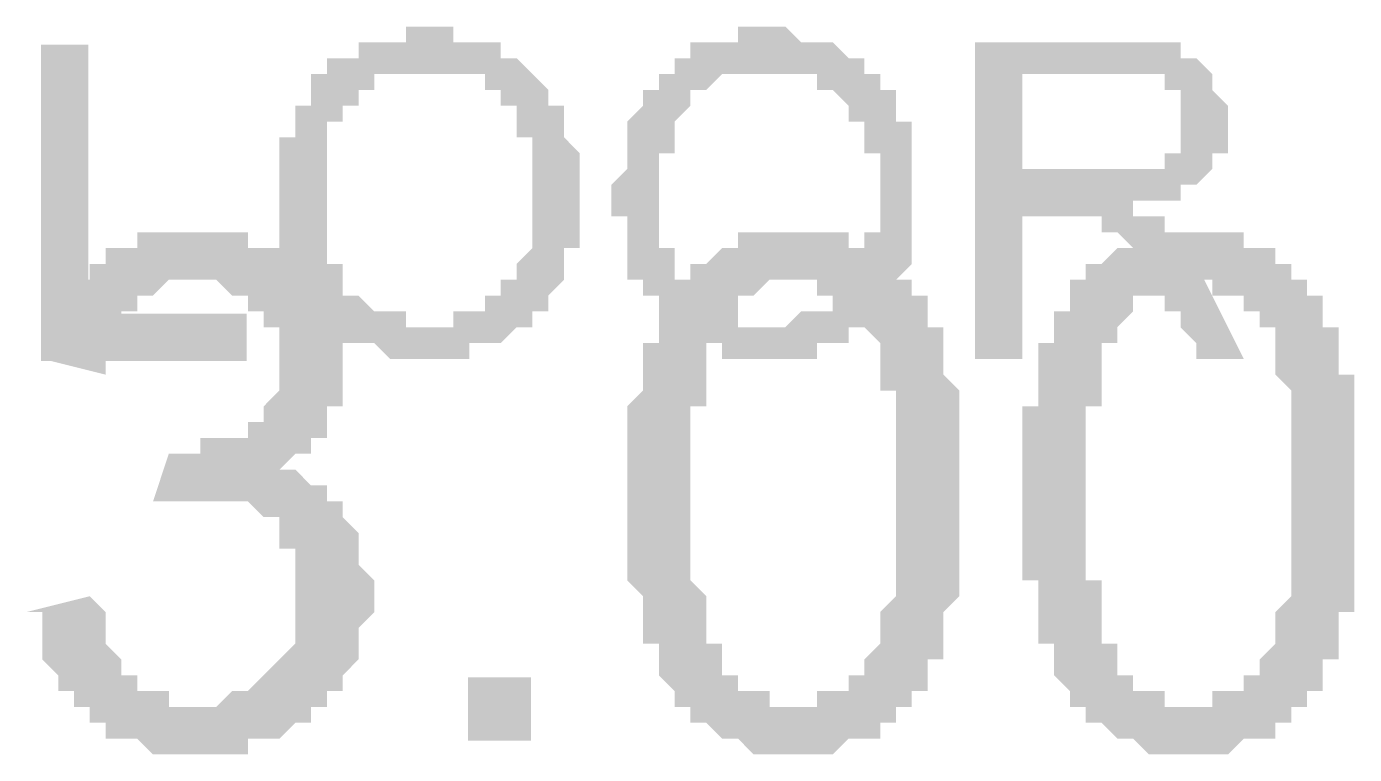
# Model space of a CAD drawing. Header units: inches. Extents: x -11 to 213, y -78 to 40.
# Drawn here: x -1.474 to -0.966, y 21.697 to 21.976 of the extents above; entities that cross this region are included whole.
import ezdxf

# ---------------------------------------------------------------- set-up
doc = ezdxf.new("R2010")
doc.units = ezdxf.units.IN
doc.header["$MEASUREMENT"] = 0
doc.layers.add('PDF_0', color=7, linetype='Continuous')

msp = doc.modelspace()

# ---------------------------------------------------------------- hatches: boundary and pattern name
at = {"layer": 'PDF_0'}
h = msp.add_hatch(color=256, dxfattribs=at)
h.paths.add_polyline_path([(-1.32292, 21.97553), (-1.31687, 21.97553), (-1.31687, 21.97553), (-1.31687, 21.97553), (-1.31082, 21.97553), (-1.31082, 21.97553), (-1.31082, 21.96948), (-1.31082, 21.96948), (-1.30477, 21.96948), (-1.30477, 21.96948), (-1.30477, 21.96948), (-1.30477, 21.96948), (-1.29873, 21.96948), (-1.29873, 21.96948), (-1.29873, 21.96948), (-1.29873, 21.96948), (-1.29268, 21.96948), (-1.29268, 21.96948), (-1.29268, 21.96343), (-1.29268, 21.96343), (-1.28663, 21.96343), (-1.28663, 21.96343), (-1.28663, 21.96343), (-1.28663, 21.96343), (-1.28663, 21.96343), (-1.28058, 21.95738), (-1.28058, 21.95738), (-1.28058, 21.95738), (-1.28058, 21.95738), (-1.28058, 21.95738), (-1.28058, 21.95738), (-1.27453, 21.95134), (-1.27453, 21.95134), (-1.27453, 21.95134), (-1.27453, 21.95134), (-1.27453, 21.95134), (-1.27453, 21.94529), (-1.27453, 21.94529), (-1.26849, 21.94529), (-1.26849, 21.94529), (-1.26849, 21.93924), (-1.26849, 21.93924), (-1.26849, 21.93924), (-1.26849, 21.93924), (-1.26849, 21.93319), (-1.26849, 21.93319), (-1.26849, 21.93319), (-1.26849, 21.93319), (-1.26244, 21.92714), (-1.26244, 21.92714), (-1.26244, 21.92714), (-1.26244, 21.92714), (-1.26244, 21.9211), (-1.26244, 21.9211), (-1.26244, 21.9211), (-1.26244, 21.91505), (-1.26244, 21.91505), (-1.26244, 21.91505), (-1.26244, 21.91505), (-1.26244, 21.909), (-1.26244, 21.909), (-1.26244, 21.909), (-1.26244, 21.90295), (-1.26244, 21.90295), (-1.26244, 21.90295), (-1.26244, 21.90295), (-1.26244, 21.89691), (-1.26244, 21.89691), (-1.26244, 21.89691), (-1.26244, 21.89086), (-1.26244, 21.89086), (-1.26849, 21.89086), (-1.26849, 21.89086), (-1.26849, 21.88481), (-1.26849, 21.88481), (-1.26849, 21.88481), (-1.26849, 21.88481), (-1.26849, 21.87876), (-1.26849, 21.87876), (-1.26849, 21.87876), (-1.26849, 21.87876), (-1.27453, 21.87271), (-1.27453, 21.87271), (-1.27453, 21.87271), (-1.27453, 21.87271), (-1.27453, 21.87271), (-1.27453, 21.86667), (-1.27453, 21.86667), (-1.28058, 21.86667), (-1.28058, 21.86667), (-1.28058, 21.86667), (-1.28058, 21.86667), (-1.28058, 21.86062), (-1.28663, 21.86062), (-1.28663, 21.86062), (-1.28663, 21.86062), (-1.28663, 21.86062), (-1.28663, 21.86062), (-1.29268, 21.85457), (-1.29268, 21.85457), (-1.29268, 21.85457), (-1.29268, 21.85457), (-1.29873, 21.85457), (-1.29873, 21.85457), (-1.29873, 21.85457), (-1.29873, 21.85457), (-1.30477, 21.85457), (-1.30477, 21.84852), (-1.30477, 21.84852), (-1.30477, 21.84852), (-1.31082, 21.84852), (-1.31082, 21.84852), (-1.31082, 21.84852), (-1.31082, 21.84852), (-1.31687, 21.84852), (-1.31687, 21.84852), (-1.31687, 21.84852), (-1.32292, 21.84852), (-1.32292, 21.84852), (-1.32292, 21.84852), (-1.32292, 21.84852), (-1.32897, 21.84852), (-1.32897, 21.84852), (-1.32897, 21.84852), (-1.33501, 21.84852), (-1.33501, 21.84852), (-1.33501, 21.84852), (-1.33501, 21.84852), (-1.34106, 21.85457), (-1.34106, 21.85457), (-1.34106, 21.85457), (-1.34106, 21.85457), (-1.34711, 21.85457), (-1.34711, 21.85457), (-1.34711, 21.85457), (-1.34711, 21.85457), (-1.35316, 21.85457), (-1.35316, 21.86062), (-1.35316, 21.86062), (-1.35316, 21.86062), (-1.35316, 21.86062), (-1.3592, 21.86062), (-1.3592, 21.86062), (-1.3592, 21.86667), (-1.3592, 21.86667), (-1.3592, 21.86667), (-1.3592, 21.86667), (-1.36525, 21.86667), (-1.36525, 21.86667), (-1.36525, 21.87271), (-1.36525, 21.87271), (-1.36525, 21.87271), (-1.36525, 21.87271), (-1.3713, 21.87876), (-1.3713, 21.87876), (-1.3713, 21.87876), (-1.3713, 21.87876), (-1.3713, 21.87876), (-1.3713, 21.88481), (-1.3713, 21.88481), (-1.3713, 21.88481), (-1.37735, 21.88481), (-1.37735, 21.89086), (-1.37735, 21.89086), (-1.37735, 21.89086), (-1.37735, 21.89086), (-1.37735, 21.89691), (-1.37735, 21.89691), (-1.37735, 21.89691), (-1.37735, 21.90295), (-1.37735, 21.90295), (-1.37735, 21.90295), (-1.37735, 21.90295), (-1.37735, 21.909), (-1.37735, 21.909), (-1.37735, 21.909), (-1.37735, 21.909), (-1.37735, 21.91505), (-1.37735, 21.91505), (-1.37735, 21.91505), (-1.37735, 21.9211), (-1.37735, 21.9211), (-1.37735, 21.9211), (-1.37735, 21.92714), (-1.37735, 21.92714), (-1.37735, 21.92714), (-1.37735, 21.92714), (-1.37735, 21.93319), (-1.37735, 21.93319), (-1.37735, 21.93319), (-1.3713, 21.93319), (-1.3713, 21.93924), (-1.3713, 21.93924), (-1.3713, 21.93924), (-1.3713, 21.93924), (-1.3713, 21.94529), (-1.3713, 21.94529), (-1.3713, 21.94529), (-1.3713, 21.94529), (-1.36525, 21.94529), (-1.36525, 21.95134), (-1.36525, 21.95134), (-1.36525, 21.95134), (-1.36525, 21.95134), (-1.36525, 21.95738), (-1.36525, 21.95738), (-1.3592, 21.95738), (-1.3592, 21.95738), (-1.3592, 21.95738), (-1.3592, 21.95738), (-1.3592, 21.96343), (-1.35316, 21.96343), (-1.35316, 21.96343), (-1.35316, 21.96343), (-1.35316, 21.96343), (-1.35316, 21.96343), (-1.34711, 21.96343), (-1.34711, 21.96948), (-1.34711, 21.96948), (-1.34711, 21.96948), (-1.34106, 21.96948), (-1.34106, 21.96948), (-1.34106, 21.96948), (-1.34106, 21.96948), (-1.33501, 21.96948), (-1.33501, 21.96948), (-1.33501, 21.96948), (-1.33501, 21.96948), (-1.32897, 21.96948), (-1.32897, 21.97553), (-1.32897, 21.97553), (-1.32897, 21.97553), (-1.32292, 21.97553), (-1.32292, 21.97553), (-1.32292, 21.97553), (-1.32292, 21.97553)], flags=0)
h.paths.add_polyline_path([(-1.32292, 21.86062), (-1.31687, 21.86062), (-1.31687, 21.86062), (-1.31687, 21.86062), (-1.31082, 21.86062), (-1.31082, 21.86062), (-1.31082, 21.86667), (-1.31082, 21.86667), (-1.30477, 21.86667), (-1.30477, 21.86667), (-1.30477, 21.86667), (-1.30477, 21.86667), (-1.29873, 21.86667), (-1.29873, 21.86667), (-1.29873, 21.86667), (-1.29873, 21.86667), (-1.29873, 21.87271), (-1.29268, 21.87271), (-1.29268, 21.87271), (-1.29268, 21.87271), (-1.29268, 21.87271), (-1.29268, 21.87271), (-1.29268, 21.87876), (-1.28663, 21.87876), (-1.28663, 21.87876), (-1.28663, 21.87876), (-1.28663, 21.87876), (-1.28663, 21.88481), (-1.28663, 21.88481), (-1.28663, 21.88481), (-1.28663, 21.88481), (-1.28058, 21.89086), (-1.28058, 21.89086), (-1.28058, 21.89086), (-1.28058, 21.89086), (-1.28058, 21.89691), (-1.28058, 21.89691), (-1.28058, 21.89691), (-1.28058, 21.89691), (-1.28058, 21.90295), (-1.28058, 21.90295), (-1.28058, 21.90295), (-1.28058, 21.909), (-1.28058, 21.909), (-1.28058, 21.909), (-1.28058, 21.909), (-1.28058, 21.91505), (-1.28058, 21.91505), (-1.28058, 21.91505), (-1.28058, 21.9211), (-1.28058, 21.9211), (-1.28058, 21.9211), (-1.28058, 21.9211), (-1.28058, 21.92714), (-1.28058, 21.92714), (-1.28058, 21.92714), (-1.28058, 21.93319), (-1.28058, 21.93319), (-1.28058, 21.93319), (-1.28663, 21.93319), (-1.28663, 21.93924), (-1.28663, 21.93924), (-1.28663, 21.93924), (-1.28663, 21.93924), (-1.28663, 21.93924), (-1.28663, 21.94529), (-1.28663, 21.94529), (-1.29268, 21.94529), (-1.29268, 21.94529), (-1.29268, 21.94529), (-1.29268, 21.94529), (-1.29268, 21.95134), (-1.29268, 21.95134), (-1.29873, 21.95134), (-1.29873, 21.95134), (-1.29873, 21.95134), (-1.29873, 21.95134), (-1.29873, 21.95738), (-1.30477, 21.95738), (-1.30477, 21.95738), (-1.30477, 21.95738), (-1.30477, 21.95738), (-1.31082, 21.95738), (-1.31082, 21.95738), (-1.31082, 21.95738), (-1.31082, 21.95738), (-1.31687, 21.95738), (-1.31687, 21.95738), (-1.31687, 21.95738), (-1.32292, 21.95738), (-1.32292, 21.95738), (-1.32292, 21.95738), (-1.32292, 21.95738), (-1.32897, 21.95738), (-1.32897, 21.95738), (-1.32897, 21.95738), (-1.33501, 21.95738), (-1.33501, 21.95738), (-1.33501, 21.95738), (-1.33501, 21.95738), (-1.33501, 21.95738), (-1.34106, 21.95738), (-1.34106, 21.95738), (-1.34106, 21.95134), (-1.34106, 21.95134), (-1.34711, 21.95134), (-1.34711, 21.95134), (-1.34711, 21.95134), (-1.34711, 21.95134), (-1.34711, 21.94529), (-1.34711, 21.94529), (-1.35316, 21.94529), (-1.35316, 21.94529), (-1.35316, 21.94529), (-1.35316, 21.94529), (-1.35316, 21.93924), (-1.35316, 21.93924), (-1.35316, 21.93924), (-1.3592, 21.93924), (-1.3592, 21.93924), (-1.3592, 21.93319), (-1.3592, 21.93319), (-1.3592, 21.93319), (-1.3592, 21.93319), (-1.3592, 21.92714), (-1.3592, 21.92714), (-1.3592, 21.92714), (-1.3592, 21.9211), (-1.3592, 21.9211), (-1.3592, 21.9211), (-1.3592, 21.9211), (-1.3592, 21.91505), (-1.3592, 21.91505), (-1.3592, 21.91505), (-1.3592, 21.909), (-1.3592, 21.909), (-1.3592, 21.909), (-1.3592, 21.90295), (-1.3592, 21.90295), (-1.3592, 21.90295), (-1.3592, 21.90295), (-1.3592, 21.89691), (-1.3592, 21.89691), (-1.3592, 21.89691), (-1.3592, 21.89086), (-1.3592, 21.89086), (-1.3592, 21.89086), (-1.3592, 21.89086), (-1.3592, 21.88481), (-1.3592, 21.88481), (-1.3592, 21.88481), (-1.35316, 21.88481), (-1.35316, 21.88481), (-1.35316, 21.87876), (-1.35316, 21.87876), (-1.35316, 21.87876), (-1.35316, 21.87876), (-1.35316, 21.87271), (-1.35316, 21.87271), (-1.34711, 21.87271), (-1.34711, 21.87271), (-1.34711, 21.87271), (-1.34711, 21.87271), (-1.34711, 21.87271), (-1.34106, 21.86667), (-1.34106, 21.86667), (-1.34106, 21.86667), (-1.34106, 21.86667), (-1.33501, 21.86667), (-1.33501, 21.86667), (-1.33501, 21.86667), (-1.33501, 21.86667), (-1.32897, 21.86667), (-1.32897, 21.86062), (-1.32897, 21.86062), (-1.32897, 21.86062), (-1.32292, 21.86062), (-1.32292, 21.86062), (-1.32292, 21.86062), (-1.32292, 21.86062)], flags=0)
h = msp.add_hatch(color=256, dxfattribs=at)
h.paths.add_polyline_path([(-1.18986, 21.97553), (-1.18986, 21.97553), (-1.18381, 21.97553), (-1.18381, 21.97553), (-1.18381, 21.97553), (-1.18381, 21.97553), (-1.17776, 21.96948), (-1.17776, 21.96948), (-1.17776, 21.96948), (-1.17776, 21.96948), (-1.17171, 21.96948), (-1.17171, 21.96948), (-1.17171, 21.96948), (-1.16567, 21.96948), (-1.16567, 21.96948), (-1.16567, 21.96948), (-1.16567, 21.96948), (-1.16567, 21.96948), (-1.15962, 21.96343), (-1.15962, 21.96343), (-1.15962, 21.96343), (-1.15962, 21.96343), (-1.15357, 21.96343), (-1.15357, 21.96343), (-1.15357, 21.96343), (-1.15357, 21.95738), (-1.15357, 21.95738), (-1.14752, 21.95738), (-1.14752, 21.95738), (-1.14752, 21.95738), (-1.14752, 21.95738), (-1.14752, 21.95134), (-1.14752, 21.95134), (-1.14752, 21.95134), (-1.14147, 21.95134), (-1.14147, 21.95134), (-1.14147, 21.94529), (-1.14147, 21.94529), (-1.14147, 21.94529), (-1.14147, 21.94529), (-1.14147, 21.93924), (-1.14147, 21.93924), (-1.13543, 21.93924), (-1.13543, 21.93924), (-1.13543, 21.93319), (-1.13543, 21.93319), (-1.13543, 21.93319), (-1.13543, 21.93319), (-1.13543, 21.92714), (-1.13543, 21.92714), (-1.13543, 21.92714), (-1.13543, 21.92714), (-1.13543, 21.9211), (-1.13543, 21.9211), (-1.13543, 21.9211), (-1.13543, 21.91505), (-1.13543, 21.91505), (-1.13543, 21.91505), (-1.13543, 21.91505), (-1.13543, 21.909), (-1.13543, 21.909), (-1.13543, 21.909), (-1.13543, 21.90295), (-1.13543, 21.90295), (-1.13543, 21.90295), (-1.13543, 21.90295), (-1.13543, 21.89691), (-1.13543, 21.89691), (-1.13543, 21.89691), (-1.13543, 21.89086), (-1.13543, 21.89086), (-1.13543, 21.89086), (-1.13543, 21.89086), (-1.13543, 21.88481), (-1.13543, 21.88481), (-1.13543, 21.88481), (-1.13543, 21.88481), (-1.14147, 21.87876), (-1.14147, 21.87876), (-1.14147, 21.87876), (-1.14147, 21.87876), (-1.14147, 21.87271), (-1.14147, 21.87271), (-1.14147, 21.87271), (-1.14147, 21.87271), (-1.14752, 21.87271), (-1.14752, 21.86667), (-1.14752, 21.86667), (-1.14752, 21.86667), (-1.14752, 21.86667), (-1.14752, 21.86667), (-1.15357, 21.86667), (-1.15357, 21.86062), (-1.15357, 21.86062), (-1.15357, 21.86062), (-1.15357, 21.86062), (-1.15962, 21.86062), (-1.15962, 21.86062), (-1.15962, 21.85457), (-1.15962, 21.85457), (-1.16567, 21.85457), (-1.16567, 21.85457), (-1.16567, 21.85457), (-1.16567, 21.85457), (-1.17171, 21.85457), (-1.17171, 21.85457), (-1.17171, 21.85457), (-1.17171, 21.84852), (-1.17776, 21.84852), (-1.17776, 21.84852), (-1.17776, 21.84852), (-1.17776, 21.84852), (-1.18381, 21.84852), (-1.18381, 21.84852), (-1.18381, 21.84852), (-1.18381, 21.84852), (-1.18986, 21.84852), (-1.18986, 21.84852), (-1.18986, 21.84852), (-1.19591, 21.84852), (-1.19591, 21.84852), (-1.19591, 21.84852), (-1.19591, 21.84852), (-1.20195, 21.84852), (-1.20195, 21.84852), (-1.20195, 21.84852), (-1.208, 21.84852), (-1.208, 21.84852), (-1.208, 21.85457), (-1.208, 21.85457), (-1.21405, 21.85457), (-1.21405, 21.85457), (-1.21405, 21.85457), (-1.21405, 21.85457), (-1.2201, 21.85457), (-1.2201, 21.85457), (-1.2201, 21.85457), (-1.2201, 21.86062), (-1.2201, 21.86062), (-1.22615, 21.86062), (-1.22615, 21.86062), (-1.22615, 21.86062), (-1.22615, 21.86062), (-1.22615, 21.86667), (-1.23219, 21.86667), (-1.23219, 21.86667), (-1.23219, 21.86667), (-1.23219, 21.86667), (-1.23219, 21.86667), (-1.23219, 21.87271), (-1.23824, 21.87271), (-1.23824, 21.87271), (-1.23824, 21.87271), (-1.23824, 21.87876), (-1.23824, 21.87876), (-1.23824, 21.87876), (-1.23824, 21.87876), (-1.24429, 21.87876), (-1.24429, 21.88481), (-1.24429, 21.88481), (-1.24429, 21.88481), (-1.24429, 21.88481), (-1.24429, 21.89086), (-1.24429, 21.89086), (-1.24429, 21.89086), (-1.24429, 21.89086), (-1.24429, 21.89691), (-1.24429, 21.89691), (-1.24429, 21.89691), (-1.24429, 21.90295), (-1.24429, 21.90295), (-1.25034, 21.90295), (-1.25034, 21.90295), (-1.25034, 21.909), (-1.25034, 21.909), (-1.25034, 21.909), (-1.25034, 21.909), (-1.25034, 21.91505), (-1.25034, 21.91505), (-1.25034, 21.91505), (-1.24429, 21.9211), (-1.24429, 21.9211), (-1.24429, 21.9211), (-1.24429, 21.92714), (-1.24429, 21.92714), (-1.24429, 21.92714), (-1.24429, 21.92714), (-1.24429, 21.93319), (-1.24429, 21.93319), (-1.24429, 21.93319), (-1.24429, 21.93319), (-1.24429, 21.93924), (-1.24429, 21.93924), (-1.24429, 21.93924), (-1.24429, 21.93924), (-1.23824, 21.94529), (-1.23824, 21.94529), (-1.23824, 21.94529), (-1.23824, 21.94529), (-1.23824, 21.94529), (-1.23824, 21.95134), (-1.23824, 21.95134), (-1.23219, 21.95134), (-1.23219, 21.95134), (-1.23219, 21.95738), (-1.23219, 21.95738), (-1.23219, 21.95738), (-1.23219, 21.95738), (-1.23219, 21.95738), (-1.22615, 21.95738), (-1.22615, 21.96343), (-1.22615, 21.96343), (-1.22615, 21.96343), (-1.2201, 21.96343), (-1.2201, 21.96343), (-1.2201, 21.96343), (-1.2201, 21.96343), (-1.2201, 21.96948), (-1.21405, 21.96948), (-1.21405, 21.96948), (-1.21405, 21.96948), (-1.21405, 21.96948), (-1.208, 21.96948), (-1.208, 21.96948), (-1.208, 21.96948), (-1.208, 21.96948), (-1.20195, 21.96948), (-1.20195, 21.96948), (-1.20195, 21.96948), (-1.20195, 21.97553), (-1.19591, 21.97553), (-1.19591, 21.97553), (-1.19591, 21.97553), (-1.18986, 21.97553), (-1.18986, 21.97553), (-1.18986, 21.97553)], flags=0)
h.paths.add_polyline_path([(-1.18986, 21.86062), (-1.18986, 21.86062), (-1.18381, 21.86062), (-1.18381, 21.86062), (-1.18381, 21.86062), (-1.18381, 21.86062), (-1.17776, 21.86667), (-1.17776, 21.86667), (-1.17776, 21.86667), (-1.17776, 21.86667), (-1.17171, 21.86667), (-1.17171, 21.86667), (-1.17171, 21.86667), (-1.17171, 21.86667), (-1.16567, 21.86667), (-1.16567, 21.86667), (-1.16567, 21.87271), (-1.16567, 21.87271), (-1.16567, 21.87271), (-1.15962, 21.87271), (-1.15962, 21.87271), (-1.15962, 21.87271), (-1.15962, 21.87876), (-1.15962, 21.87876), (-1.15962, 21.87876), (-1.15962, 21.87876), (-1.15357, 21.87876), (-1.15357, 21.88481), (-1.15357, 21.88481), (-1.15357, 21.88481), (-1.15357, 21.88481), (-1.15357, 21.89086), (-1.15357, 21.89086), (-1.15357, 21.89086), (-1.15357, 21.89086), (-1.15357, 21.89691), (-1.15357, 21.89691), (-1.14752, 21.89691), (-1.14752, 21.89691), (-1.14752, 21.90295), (-1.14752, 21.90295), (-1.14752, 21.90295), (-1.14752, 21.909), (-1.14752, 21.909), (-1.14752, 21.909), (-1.14752, 21.909), (-1.14752, 21.91505), (-1.14752, 21.91505), (-1.14752, 21.91505), (-1.14752, 21.9211), (-1.14752, 21.9211), (-1.14752, 21.9211), (-1.14752, 21.9211), (-1.14752, 21.92714), (-1.15357, 21.92714), (-1.15357, 21.92714), (-1.15357, 21.93319), (-1.15357, 21.93319), (-1.15357, 21.93319), (-1.15357, 21.93319), (-1.15357, 21.93924), (-1.15357, 21.93924), (-1.15357, 21.93924), (-1.15357, 21.93924), (-1.15962, 21.93924), (-1.15962, 21.94529), (-1.15962, 21.94529), (-1.15962, 21.94529), (-1.15962, 21.94529), (-1.15962, 21.94529), (-1.15962, 21.94529), (-1.16567, 21.95134), (-1.16567, 21.95134), (-1.16567, 21.95134), (-1.16567, 21.95134), (-1.16567, 21.95134), (-1.17171, 21.95134), (-1.17171, 21.95738), (-1.17171, 21.95738), (-1.17171, 21.95738), (-1.17776, 21.95738), (-1.17776, 21.95738), (-1.17776, 21.95738), (-1.17776, 21.95738), (-1.18381, 21.95738), (-1.18381, 21.95738), (-1.18381, 21.95738), (-1.18381, 21.95738), (-1.18986, 21.95738), (-1.18986, 21.95738), (-1.18986, 21.95738), (-1.19591, 21.95738), (-1.19591, 21.95738), (-1.19591, 21.95738), (-1.19591, 21.95738), (-1.20195, 21.95738), (-1.20195, 21.95738), (-1.20195, 21.95738), (-1.20195, 21.95738), (-1.208, 21.95738), (-1.208, 21.95738), (-1.208, 21.95738), (-1.208, 21.95738), (-1.21405, 21.95134), (-1.21405, 21.95134), (-1.21405, 21.95134), (-1.21405, 21.95134), (-1.21405, 21.95134), (-1.2201, 21.95134), (-1.2201, 21.94529), (-1.2201, 21.94529), (-1.2201, 21.94529), (-1.2201, 21.94529), (-1.2201, 21.94529), (-1.2201, 21.94529), (-1.22615, 21.93924), (-1.22615, 21.93924), (-1.22615, 21.93924), (-1.22615, 21.93924), (-1.22615, 21.93924), (-1.22615, 21.93319), (-1.22615, 21.93319), (-1.22615, 21.93319), (-1.22615, 21.93319), (-1.22615, 21.92714), (-1.23219, 21.92714), (-1.23219, 21.92714), (-1.23219, 21.9211), (-1.23219, 21.9211), (-1.23219, 21.9211), (-1.23219, 21.9211), (-1.23219, 21.91505), (-1.23219, 21.91505), (-1.23219, 21.91505), (-1.23219, 21.909), (-1.23219, 21.909), (-1.23219, 21.909), (-1.23219, 21.90295), (-1.23219, 21.90295), (-1.23219, 21.90295), (-1.23219, 21.90295), (-1.23219, 21.89691), (-1.23219, 21.89691), (-1.23219, 21.89691), (-1.23219, 21.89086), (-1.22615, 21.89086), (-1.22615, 21.89086), (-1.22615, 21.89086), (-1.22615, 21.88481), (-1.22615, 21.88481), (-1.22615, 21.88481), (-1.22615, 21.88481), (-1.22615, 21.88481), (-1.22615, 21.87876), (-1.2201, 21.87876), (-1.2201, 21.87876), (-1.2201, 21.87876), (-1.2201, 21.87271), (-1.2201, 21.87271), (-1.2201, 21.87271), (-1.2201, 21.87271), (-1.21405, 21.87271), (-1.21405, 21.87271), (-1.21405, 21.87271), (-1.21405, 21.86667), (-1.21405, 21.86667), (-1.208, 21.86667), (-1.208, 21.86667), (-1.208, 21.86667), (-1.208, 21.86667), (-1.20195, 21.86667), (-1.20195, 21.86667), (-1.20195, 21.86667), (-1.20195, 21.86062), (-1.19591, 21.86062), (-1.19591, 21.86062), (-1.19591, 21.86062), (-1.18986, 21.86062), (-1.18986, 21.86062), (-1.18986, 21.86062)], flags=0)
for points in [[(-1.38995, 21.84768), (-1.46858, 21.84768), (-1.46858, 21.96863), (-1.45043, 21.96863), (-1.45043, 21.86582), (-1.38995, 21.86582)], [(-1.37735, 21.80618), (-1.37735, 21.80618), (-1.37735, 21.80618), (-1.3713, 21.80618), (-1.3713, 21.80618), (-1.36525, 21.80013), (-1.36525, 21.80013), (-1.36525, 21.80013), (-1.35921, 21.80013), (-1.35921, 21.79408), (-1.35921, 21.79408), (-1.35316, 21.79408), (-1.35316, 21.78804), (-1.35316, 21.78804), (-1.35316, 21.78804), (-1.34711, 21.78199), (-1.34711, 21.78199), (-1.34711, 21.78199), (-1.34711, 21.77594), (-1.34711, 21.77594), (-1.34711, 21.76989), (-1.34711, 21.76989), (-1.34106, 21.76384), (-1.34106, 21.76384), (-1.34106, 21.76384), (-1.34106, 21.7578), (-1.34106, 21.7578), (-1.34106, 21.7578), (-1.34106, 21.75175), (-1.34106, 21.75175), (-1.34711, 21.7457), (-1.34711, 21.7457), (-1.34711, 21.73965), (-1.34711, 21.73965), (-1.34711, 21.73965), (-1.34711, 21.73361), (-1.34711, 21.73361), (-1.35316, 21.72756), (-1.35316, 21.72756), (-1.35316, 21.72756), (-1.35316, 21.72151), (-1.35316, 21.72151), (-1.35921, 21.72151), (-1.35921, 21.71546), (-1.35921, 21.71546), (-1.36525, 21.71546), (-1.36525, 21.71546), (-1.36525, 21.70941), (-1.3713, 21.70941), (-1.3713, 21.70941), (-1.3713, 21.70941), (-1.37735, 21.70337), (-1.37735, 21.70337), (-1.3834, 21.70337), (-1.3834, 21.70337), (-1.3834, 21.70337), (-1.38945, 21.70337), (-1.38945, 21.69732), (-1.39549, 21.69732), (-1.39549, 21.69732), (-1.39549, 21.69732), (-1.40154, 21.69732), (-1.40154, 21.69732), (-1.40759, 21.69732), (-1.40759, 21.69732), (-1.41364, 21.69732), (-1.41364, 21.69732), (-1.41968, 21.69732), (-1.41968, 21.69732), (-1.42573, 21.69732), (-1.42573, 21.69732), (-1.42573, 21.69732), (-1.43178, 21.70337), (-1.43178, 21.70337), (-1.43783, 21.70337), (-1.43783, 21.70337), (-1.43783, 21.70337), (-1.44388, 21.70337), (-1.44388, 21.70941), (-1.44992, 21.70941), (-1.44992, 21.70941), (-1.44992, 21.70941), (-1.44992, 21.71546), (-1.45597, 21.71546), (-1.45597, 21.71546), (-1.45597, 21.71546), (-1.45597, 21.72151), (-1.46202, 21.72151), (-1.46202, 21.72756), (-1.46202, 21.72756), (-1.46202, 21.72756), (-1.46807, 21.73361), (-1.46807, 21.73361), (-1.46807, 21.73361), (-1.46807, 21.73965), (-1.46807, 21.73965), (-1.46807, 21.7457), (-1.46807, 21.7457), (-1.46807, 21.75175), (-1.47412, 21.75175), (-1.44992, 21.7578), (-1.44388, 21.75175), (-1.44388, 21.75175), (-1.44388, 21.7457), (-1.44388, 21.7457), (-1.44388, 21.73965), (-1.44388, 21.73965), (-1.44388, 21.73965), (-1.43783, 21.73361), (-1.43783, 21.73361), (-1.43783, 21.72756), (-1.43783, 21.72756), (-1.43178, 21.72756), (-1.43178, 21.72756), (-1.43178, 21.72151), (-1.42573, 21.72151), (-1.42573, 21.72151), (-1.42573, 21.72151), (-1.41968, 21.72151), (-1.41968, 21.71546), (-1.41364, 21.71546), (-1.41364, 21.71546), (-1.40759, 21.71546), (-1.40759, 21.71546), (-1.40759, 21.71546), (-1.40154, 21.71546), (-1.40154, 21.71546), (-1.39549, 21.72151), (-1.39549, 21.72151), (-1.39549, 21.72151), (-1.38945, 21.72151), (-1.38945, 21.72151), (-1.38945, 21.72151), (-1.3834, 21.72756), (-1.3834, 21.72756), (-1.3834, 21.72756), (-1.37735, 21.73361), (-1.37735, 21.73361), (-1.37735, 21.73361), (-1.3713, 21.73965), (-1.3713, 21.73965), (-1.3713, 21.73965), (-1.3713, 21.7457), (-1.3713, 21.7457), (-1.3713, 21.75175), (-1.3713, 21.75175), (-1.3713, 21.7578), (-1.3713, 21.7578), (-1.3713, 21.76384), (-1.3713, 21.76384), (-1.3713, 21.76384), (-1.3713, 21.76989), (-1.3713, 21.76989), (-1.3713, 21.77594), (-1.3713, 21.77594), (-1.37735, 21.77594), (-1.37735, 21.78199), (-1.37735, 21.78199), (-1.37735, 21.78199), (-1.37735, 21.78804), (-1.3834, 21.78804), (-1.3834, 21.78804), (-1.3834, 21.78804), (-1.38945, 21.79408), (-1.38945, 21.79408), (-1.38945, 21.79408), (-1.39549, 21.79408), (-1.39549, 21.79408), (-1.40154, 21.79408), (-1.40154, 21.79408), (-1.40759, 21.79408), (-1.40759, 21.79408), (-1.40759, 21.79408), (-1.41364, 21.79408), (-1.41364, 21.79408), (-1.41968, 21.79408), (-1.41968, 21.79408), (-1.42573, 21.79408), (-1.42573, 21.79408), (-1.41968, 21.81223), (-1.41968, 21.81223), (-1.41364, 21.81223), (-1.41364, 21.81223), (-1.40759, 21.81223), (-1.40759, 21.81223), (-1.40759, 21.81828), (-1.40154, 21.81828), (-1.40154, 21.81828), (-1.40154, 21.81828), (-1.39549, 21.81828), (-1.39549, 21.81828), (-1.38945, 21.81828), (-1.38945, 21.82432), (-1.38945, 21.82432), (-1.3834, 21.82432), (-1.3834, 21.83037), (-1.3834, 21.83037), (-1.3834, 21.83037), (-1.37735, 21.83642), (-1.37735, 21.83642), (-1.37735, 21.84247), (-1.37735, 21.84247), (-1.37735, 21.84247), (-1.37735, 21.84851), (-1.37735, 21.84851), (-1.37735, 21.85456), (-1.37735, 21.85456), (-1.37735, 21.86061), (-1.37735, 21.86061), (-1.3834, 21.86061), (-1.3834, 21.86666), (-1.3834, 21.86666), (-1.3834, 21.86666), (-1.38945, 21.86666), (-1.38945, 21.87271), (-1.38945, 21.87271), (-1.39549, 21.87271), (-1.39549, 21.87271), (-1.40154, 21.87875), (-1.40154, 21.87875), (-1.40154, 21.87875), (-1.40759, 21.87875), (-1.40759, 21.87875), (-1.40759, 21.87875), (-1.41364, 21.87875), (-1.41364, 21.87875), (-1.41968, 21.87875), (-1.41968, 21.87875), (-1.42573, 21.87271), (-1.42573, 21.87271), (-1.42573, 21.87271), (-1.43178, 21.87271), (-1.43178, 21.86666), (-1.43178, 21.86666), (-1.43178, 21.86666), (-1.43783, 21.86666), (-1.43783, 21.86061), (-1.43783, 21.86061), (-1.43783, 21.86061), (-1.44388, 21.85456), (-1.44388, 21.85456), (-1.44388, 21.84851), (-1.44388, 21.84851), (-1.44388, 21.84247), (-1.44388, 21.84247), (-1.46807, 21.84851), (-1.46807, 21.84851), (-1.46807, 21.85456), (-1.46807, 21.85456), (-1.46807, 21.86061), (-1.46202, 21.86061), (-1.46202, 21.86061), (-1.46202, 21.86666), (-1.46202, 21.86666), (-1.46202, 21.87271), (-1.45597, 21.87271), (-1.45597, 21.87271), (-1.45597, 21.87875), (-1.45597, 21.87875), (-1.44992, 21.87875), (-1.44992, 21.8848), (-1.44992, 21.8848), (-1.44992, 21.8848), (-1.44388, 21.8848), (-1.44388, 21.8848), (-1.44388, 21.89085), (-1.43783, 21.89085), (-1.43783, 21.89085), (-1.43178, 21.89085), (-1.43178, 21.89085), (-1.43178, 21.8969), (-1.42573, 21.8969), (-1.42573, 21.8969), (-1.41968, 21.8969), (-1.41968, 21.8969), (-1.41364, 21.8969), (-1.41364, 21.8969), (-1.41364, 21.8969), (-1.40759, 21.8969), (-1.40759, 21.8969), (-1.40154, 21.8969), (-1.40154, 21.8969), (-1.40154, 21.8969), (-1.39549, 21.8969), (-1.39549, 21.8969), (-1.38945, 21.8969), (-1.38945, 21.89085), (-1.3834, 21.89085), (-1.3834, 21.89085), (-1.3834, 21.89085), (-1.37735, 21.89085), (-1.37735, 21.89085), (-1.37735, 21.8848), (-1.3713, 21.8848), (-1.3713, 21.8848), (-1.3713, 21.8848), (-1.36525, 21.87875), (-1.36525, 21.87875), (-1.36525, 21.87875), (-1.35921, 21.87271), (-1.35921, 21.87271), (-1.35921, 21.87271), (-1.35921, 21.86666), (-1.35921, 21.86666), (-1.35316, 21.86061), (-1.35316, 21.86061), (-1.35316, 21.86061), (-1.35316, 21.85456), (-1.35316, 21.85456), (-1.35316, 21.84851), (-1.35316, 21.84851), (-1.35316, 21.84851), (-1.35316, 21.84247), (-1.35316, 21.84247), (-1.35316, 21.83642), (-1.35316, 21.83642), (-1.35316, 21.83642), (-1.35316, 21.83037), (-1.35921, 21.83037), (-1.35921, 21.82432), (-1.35921, 21.82432), (-1.35921, 21.82432), (-1.35921, 21.81828), (-1.36525, 21.81828), (-1.36525, 21.81828), (-1.36525, 21.81223), (-1.3713, 21.81223), (-1.3713, 21.81223), (-1.3713, 21.81223), (-1.37735, 21.80618), (-1.37735, 21.80618), (-1.37735, 21.80618)]]:
    msp.add_hatch(color=256, dxfattribs=at).paths.add_polyline_path(points)
h = msp.add_hatch(color=256, dxfattribs=at)
h.paths.add_polyline_path([(-1.00842, 21.84852), (-1.02656, 21.84852), (-1.02656, 21.85456), (-1.02656, 21.85456), (-1.03261, 21.86061), (-1.03261, 21.86061), (-1.03261, 21.86061), (-1.03261, 21.86666), (-1.03261, 21.86666), (-1.03865, 21.86666), (-1.03865, 21.86666), (-1.03865, 21.87271), (-1.03865, 21.87271), (-1.03865, 21.87271), (-1.03865, 21.87271), (-1.0447, 21.87876), (-1.0447, 21.87876), (-1.0447, 21.87876), (-1.0447, 21.87876), (-1.0447, 21.87876), (-1.0447, 21.8848), (-1.0447, 21.8848), (-1.0447, 21.8848), (-1.0447, 21.8848), (-1.0447, 21.8848), (-1.05075, 21.8848), (-1.05075, 21.8848), (-1.05075, 21.8848), (-1.05075, 21.89085), (-1.05075, 21.89085), (-1.05075, 21.89085), (-1.05075, 21.89085), (-1.0568, 21.8969), (-1.0568, 21.8969), (-1.0568, 21.8969), (-1.0568, 21.8969), (-1.0568, 21.8969), (-1.06285, 21.8969), (-1.06285, 21.90295), (-1.06285, 21.90295), (-1.06285, 21.90295), (-1.06285, 21.90295), (-1.06889, 21.90295), (-1.06889, 21.90295), (-1.06889, 21.90295), (-1.06889, 21.90295), (-1.07494, 21.90295), (-1.07494, 21.90295), (-1.07494, 21.90295), (-1.07494, 21.90295), (-1.09309, 21.90295), (-1.09309, 21.84852), (-1.11123, 21.84852), (-1.11123, 21.96947), (-1.0568, 21.96947), (-1.0568, 21.96947), (-1.0568, 21.96947), (-1.05075, 21.96947), (-1.05075, 21.96947), (-1.05075, 21.96947), (-1.0447, 21.96947), (-1.0447, 21.96947), (-1.0447, 21.96947), (-1.0447, 21.96947), (-1.03865, 21.96947), (-1.03865, 21.96947), (-1.03865, 21.96947), (-1.03865, 21.96947), (-1.03261, 21.96947), (-1.03261, 21.96947), (-1.03261, 21.96947), (-1.03261, 21.96343), (-1.02656, 21.96343), (-1.02656, 21.96343), (-1.02656, 21.96343), (-1.02656, 21.96343), (-1.02656, 21.96343), (-1.02656, 21.96343), (-1.02051, 21.95738), (-1.02051, 21.95738), (-1.02051, 21.95738), (-1.02051, 21.95738), (-1.02051, 21.95133), (-1.02051, 21.95133), (-1.02051, 21.95133), (-1.02051, 21.95133), (-1.01446, 21.94528), (-1.01446, 21.94528), (-1.01446, 21.94528), (-1.01446, 21.94528), (-1.01446, 21.93923), (-1.01446, 21.93923), (-1.01446, 21.93923), (-1.01446, 21.93923), (-1.01446, 21.93319), (-1.01446, 21.93319), (-1.01446, 21.93319), (-1.01446, 21.92714), (-1.01446, 21.92714), (-1.02051, 21.92714), (-1.02051, 21.92714), (-1.02051, 21.92109), (-1.02051, 21.92109), (-1.02051, 21.92109), (-1.02051, 21.92109), (-1.02051, 21.92109), (-1.02656, 21.91504), (-1.02656, 21.91504), (-1.02656, 21.91504), (-1.02656, 21.91504), (-1.02656, 21.91504), (-1.02656, 21.91504), (-1.03261, 21.91504), (-1.03261, 21.909), (-1.03261, 21.909), (-1.03261, 21.909), (-1.03865, 21.909), (-1.03865, 21.909), (-1.03865, 21.909), (-1.03865, 21.909), (-1.0447, 21.909), (-1.0447, 21.909), (-1.0447, 21.909), (-1.05075, 21.909), (-1.05075, 21.909), (-1.05075, 21.90295), (-1.05075, 21.90295), (-1.0447, 21.90295), (-1.0447, 21.90295), (-1.0447, 21.90295), (-1.0447, 21.90295), (-1.0447, 21.90295), (-1.03865, 21.90295), (-1.03865, 21.8969), (-1.03865, 21.8969), (-1.03865, 21.8969), (-1.03865, 21.8969), (-1.03261, 21.8969), (-1.03261, 21.89085), (-1.03261, 21.89085), (-1.03261, 21.89085), (-1.03261, 21.89085), (-1.02656, 21.8848), (-1.02656, 21.8848), (-1.02656, 21.8848), (-1.02656, 21.8848)], flags=0)
h.paths.add_polyline_path([(-1.09309, 21.92109), (-1.06285, 21.92109), (-1.0568, 21.92109), (-1.0568, 21.92109), (-1.0568, 21.92109), (-1.0568, 21.92109), (-1.05075, 21.92109), (-1.05075, 21.92109), (-1.05075, 21.92109), (-1.0447, 21.92109), (-1.0447, 21.92109), (-1.0447, 21.92109), (-1.0447, 21.92109), (-1.0447, 21.92109), (-1.03865, 21.92109), (-1.03865, 21.92109), (-1.03865, 21.92714), (-1.03865, 21.92714), (-1.03865, 21.92714), (-1.03865, 21.92714), (-1.03261, 21.92714), (-1.03261, 21.92714), (-1.03261, 21.93319), (-1.03261, 21.93319), (-1.03261, 21.93319), (-1.03261, 21.93319), (-1.03261, 21.93923), (-1.03261, 21.93923), (-1.03261, 21.93923), (-1.03261, 21.93923), (-1.03261, 21.94528), (-1.03261, 21.94528), (-1.03261, 21.94528), (-1.03261, 21.94528), (-1.03261, 21.95133), (-1.03865, 21.95133), (-1.03865, 21.95133), (-1.03865, 21.95133), (-1.03865, 21.95133), (-1.03865, 21.95133), (-1.03865, 21.95738), (-1.0447, 21.95738), (-1.0447, 21.95738), (-1.0447, 21.95738), (-1.0447, 21.95738), (-1.05075, 21.95738), (-1.05075, 21.95738), (-1.05075, 21.95738), (-1.0568, 21.95738), (-1.0568, 21.95738), (-1.0568, 21.95738), (-1.09309, 21.95738)], flags=0)
h = msp.add_hatch(color=256, dxfattribs=at)
h.paths.add_polyline_path([(-1.17776, 21.8969), (-1.17776, 21.8969), (-1.17776, 21.8969), (-1.17171, 21.8969), (-1.17171, 21.8969), (-1.17171, 21.8969), (-1.16567, 21.8969), (-1.16567, 21.8969), (-1.16567, 21.8969), (-1.15962, 21.8969), (-1.15962, 21.89085), (-1.15962, 21.89085), (-1.15357, 21.89085), (-1.15357, 21.89085), (-1.15357, 21.89085), (-1.14752, 21.89085), (-1.14752, 21.89085), (-1.14752, 21.88481), (-1.14752, 21.88481), (-1.14147, 21.88481), (-1.14147, 21.88481), (-1.14147, 21.88481), (-1.14147, 21.87876), (-1.13543, 21.87876), (-1.13543, 21.87876), (-1.13543, 21.87876), (-1.13543, 21.87271), (-1.13543, 21.87271), (-1.12938, 21.87271), (-1.12938, 21.86666), (-1.12938, 21.86666), (-1.12938, 21.86666), (-1.12938, 21.86062), (-1.12938, 21.86062), (-1.12333, 21.86062), (-1.12333, 21.85457), (-1.12333, 21.85457), (-1.12333, 21.84852), (-1.12333, 21.84852), (-1.12333, 21.84247), (-1.12333, 21.84247), (-1.12333, 21.84247), (-1.11728, 21.83642), (-1.11728, 21.83642), (-1.11728, 21.83038), (-1.11728, 21.83038), (-1.11728, 21.82433), (-1.11728, 21.82433), (-1.11728, 21.81828), (-1.11728, 21.81828), (-1.11728, 21.81223), (-1.11728, 21.80618), (-1.11728, 21.80618), (-1.11728, 21.80014), (-1.11728, 21.80014), (-1.11728, 21.80014), (-1.11728, 21.79409), (-1.11728, 21.78804), (-1.11728, 21.78804), (-1.11728, 21.78199), (-1.11728, 21.78199), (-1.11728, 21.77594), (-1.11728, 21.77594), (-1.11728, 21.7699), (-1.11728, 21.7699), (-1.11728, 21.76385), (-1.11728, 21.76385), (-1.11728, 21.7578), (-1.11728, 21.7578), (-1.12333, 21.75175), (-1.12333, 21.75175), (-1.12333, 21.75175), (-1.12333, 21.74571), (-1.12333, 21.74571), (-1.12333, 21.73966), (-1.12333, 21.73966), (-1.12333, 21.73966), (-1.12333, 21.73361), (-1.12938, 21.73361), (-1.12938, 21.73361), (-1.12938, 21.72756), (-1.12938, 21.72756), (-1.12938, 21.72756), (-1.12938, 21.72151), (-1.13543, 21.72151), (-1.13543, 21.72151), (-1.13543, 21.71547), (-1.13543, 21.71547), (-1.14147, 21.71547), (-1.14147, 21.70942), (-1.14147, 21.70942), (-1.14752, 21.70942), (-1.14752, 21.70942), (-1.14752, 21.70337), (-1.15357, 21.70337), (-1.15357, 21.70337), (-1.15357, 21.70337), (-1.15962, 21.70337), (-1.15962, 21.70337), (-1.16567, 21.69732), (-1.16567, 21.69732), (-1.17171, 21.69732), (-1.17171, 21.69732), (-1.17171, 21.69732), (-1.17776, 21.69732), (-1.17776, 21.69732), (-1.17776, 21.69732), (-1.18381, 21.69732), (-1.18381, 21.69732), (-1.18986, 21.69732), (-1.18986, 21.69732), (-1.18986, 21.69732), (-1.19591, 21.69732), (-1.19591, 21.69732), (-1.19591, 21.69732), (-1.20195, 21.70337), (-1.20195, 21.70337), (-1.20195, 21.70337), (-1.208, 21.70337), (-1.208, 21.70337), (-1.208, 21.70337), (-1.208, 21.70337), (-1.21405, 21.70942), (-1.21405, 21.70942), (-1.21405, 21.70942), (-1.21405, 21.70942), (-1.2201, 21.70942), (-1.2201, 21.71547), (-1.2201, 21.71547), (-1.2201, 21.71547), (-1.22615, 21.71547), (-1.22615, 21.72151), (-1.22615, 21.72151), (-1.22615, 21.72151), (-1.22615, 21.72151), (-1.23219, 21.72756), (-1.23219, 21.72756), (-1.23219, 21.72756), (-1.23219, 21.73361), (-1.23219, 21.73361), (-1.23219, 21.73966), (-1.23824, 21.73966), (-1.23824, 21.73966), (-1.23824, 21.74571), (-1.23824, 21.74571), (-1.23824, 21.75175), (-1.23824, 21.75175), (-1.23824, 21.7578), (-1.23824, 21.7578), (-1.23824, 21.7578), (-1.24429, 21.76385), (-1.24429, 21.76385), (-1.24429, 21.7699), (-1.24429, 21.77594), (-1.24429, 21.77594), (-1.24429, 21.78199), (-1.24429, 21.78199), (-1.24429, 21.78804), (-1.24429, 21.78804), (-1.24429, 21.79409), (-1.24429, 21.79409), (-1.24429, 21.80014), (-1.24429, 21.80014), (-1.24429, 21.80618), (-1.24429, 21.80618), (-1.24429, 21.81223), (-1.24429, 21.81223), (-1.24429, 21.81828), (-1.24429, 21.81828), (-1.24429, 21.82433), (-1.24429, 21.82433), (-1.24429, 21.83038), (-1.24429, 21.83038), (-1.23824, 21.83642), (-1.23824, 21.83642), (-1.23824, 21.84247), (-1.23824, 21.84247), (-1.23824, 21.84247), (-1.23824, 21.84852), (-1.23824, 21.84852), (-1.23824, 21.85457), (-1.23824, 21.85457), (-1.23219, 21.85457), (-1.23219, 21.86062), (-1.23219, 21.86062), (-1.23219, 21.86062), (-1.23219, 21.86666), (-1.23219, 21.86666), (-1.23219, 21.86666), (-1.22615, 21.87271), (-1.22615, 21.87271), (-1.22615, 21.87271), (-1.22615, 21.87876), (-1.2201, 21.87876), (-1.2201, 21.87876), (-1.2201, 21.88481), (-1.21405, 21.88481), (-1.21405, 21.88481), (-1.21405, 21.88481), (-1.208, 21.89085), (-1.208, 21.89085), (-1.208, 21.89085), (-1.20195, 21.89085), (-1.20195, 21.89085), (-1.20195, 21.8969), (-1.19591, 21.8969), (-1.19591, 21.8969), (-1.18986, 21.8969), (-1.18986, 21.8969), (-1.18381, 21.8969), (-1.18381, 21.8969), (-1.17776, 21.8969), (-1.17776, 21.8969)], flags=0)
h.paths.add_polyline_path([(-1.17776, 21.71547), (-1.17776, 21.71547), (-1.17776, 21.71547), (-1.17171, 21.71547), (-1.17171, 21.72151), (-1.16567, 21.72151), (-1.16567, 21.72151), (-1.16567, 21.72151), (-1.15962, 21.72151), (-1.15962, 21.72756), (-1.15962, 21.72756), (-1.15357, 21.72756), (-1.15357, 21.73361), (-1.15357, 21.73361), (-1.15357, 21.73361), (-1.15357, 21.73361), (-1.14752, 21.73966), (-1.14752, 21.73966), (-1.14752, 21.73966), (-1.14752, 21.74571), (-1.14752, 21.74571), (-1.14752, 21.74571), (-1.14752, 21.75175), (-1.14752, 21.75175), (-1.14752, 21.75175), (-1.14147, 21.7578), (-1.14147, 21.7578), (-1.14147, 21.76385), (-1.14147, 21.76385), (-1.14147, 21.7699), (-1.14147, 21.7699), (-1.14147, 21.77594), (-1.14147, 21.77594), (-1.14147, 21.78199), (-1.14147, 21.78199), (-1.14147, 21.78804), (-1.14147, 21.78804), (-1.14147, 21.79409), (-1.14147, 21.80014), (-1.14147, 21.80014), (-1.14147, 21.80618), (-1.14147, 21.80618), (-1.14147, 21.81223), (-1.14147, 21.81223), (-1.14147, 21.81828), (-1.14147, 21.81828), (-1.14147, 21.82433), (-1.14147, 21.82433), (-1.14147, 21.83038), (-1.14147, 21.83038), (-1.14147, 21.83038), (-1.14147, 21.83642), (-1.14147, 21.83642), (-1.14752, 21.83642), (-1.14752, 21.84247), (-1.14752, 21.84247), (-1.14752, 21.84247), (-1.14752, 21.84852), (-1.14752, 21.84852), (-1.14752, 21.85457), (-1.14752, 21.85457), (-1.15357, 21.86062), (-1.15357, 21.86062), (-1.15357, 21.86062), (-1.15357, 21.86666), (-1.15357, 21.86666), (-1.15962, 21.86666), (-1.15962, 21.86666), (-1.15962, 21.87271), (-1.16567, 21.87271), (-1.16567, 21.87271), (-1.16567, 21.87271), (-1.17171, 21.87271), (-1.17171, 21.87876), (-1.17776, 21.87876), (-1.17776, 21.87876), (-1.17776, 21.87876), (-1.18381, 21.87876), (-1.18381, 21.87876), (-1.18986, 21.87876), (-1.18986, 21.87876), (-1.19591, 21.87271), (-1.19591, 21.87271), (-1.19591, 21.87271), (-1.20195, 21.87271), (-1.20195, 21.86666), (-1.20195, 21.86666), (-1.20195, 21.86666), (-1.208, 21.86062), (-1.208, 21.86062), (-1.208, 21.86062), (-1.208, 21.86062), (-1.208, 21.85457), (-1.21405, 21.85457), (-1.21405, 21.85457), (-1.21405, 21.84852), (-1.21405, 21.84852), (-1.21405, 21.84852), (-1.21405, 21.84247), (-1.21405, 21.84247), (-1.21405, 21.84247), (-1.21405, 21.83642), (-1.21405, 21.83642), (-1.21405, 21.83038), (-1.2201, 21.83038), (-1.2201, 21.82433), (-1.2201, 21.82433), (-1.2201, 21.81828), (-1.2201, 21.81828), (-1.2201, 21.81223), (-1.2201, 21.81223), (-1.2201, 21.80618), (-1.2201, 21.80618), (-1.2201, 21.80014), (-1.2201, 21.80014), (-1.2201, 21.79409), (-1.2201, 21.78804), (-1.2201, 21.78804), (-1.2201, 21.78199), (-1.2201, 21.78199), (-1.2201, 21.77594), (-1.2201, 21.77594), (-1.2201, 21.7699), (-1.2201, 21.7699), (-1.2201, 21.7699), (-1.2201, 21.76385), (-1.2201, 21.76385), (-1.21405, 21.7578), (-1.21405, 21.7578), (-1.21405, 21.7578), (-1.21405, 21.75175), (-1.21405, 21.75175), (-1.21405, 21.75175), (-1.21405, 21.74571), (-1.21405, 21.74571), (-1.21405, 21.73966), (-1.208, 21.73966), (-1.208, 21.73966), (-1.208, 21.73361), (-1.208, 21.73361), (-1.208, 21.72756), (-1.20195, 21.72756), (-1.20195, 21.72756), (-1.20195, 21.72756), (-1.20195, 21.72151), (-1.19591, 21.72151), (-1.19591, 21.72151), (-1.19591, 21.72151), (-1.18986, 21.72151), (-1.18986, 21.71547), (-1.18381, 21.71547), (-1.18381, 21.71547), (-1.17776, 21.71547)], flags=0)
h = msp.add_hatch(color=256, dxfattribs=at)
h.paths.add_polyline_path([(-1.02656, 21.8969), (-1.02656, 21.8969), (-1.02656, 21.8969), (-1.02051, 21.8969), (-1.02051, 21.8969), (-1.02051, 21.8969), (-1.01446, 21.8969), (-1.01446, 21.8969), (-1.00842, 21.8969), (-1.00842, 21.8969), (-1.00842, 21.89085), (-1.00842, 21.89085), (-1.00237, 21.89085), (-1.00237, 21.89085), (-1.00237, 21.89085), (-0.99632, 21.89085), (-0.99632, 21.89085), (-0.99632, 21.88481), (-0.99632, 21.88481), (-0.99027, 21.88481), (-0.99027, 21.88481), (-0.99027, 21.88481), (-0.99027, 21.87876), (-0.98422, 21.87876), (-0.98422, 21.87876), (-0.98422, 21.87876), (-0.98422, 21.87271), (-0.98422, 21.87271), (-0.97818, 21.87271), (-0.97818, 21.86666), (-0.97818, 21.86666), (-0.97818, 21.86666), (-0.97818, 21.86062), (-0.97213, 21.86062), (-0.97213, 21.86062), (-0.97213, 21.85457), (-0.97213, 21.85457), (-0.97213, 21.84852), (-0.97213, 21.84852), (-0.97213, 21.84247), (-0.97213, 21.84247), (-0.96608, 21.84247), (-0.96608, 21.83642), (-0.96608, 21.83642), (-0.96608, 21.83038), (-0.96608, 21.83038), (-0.96608, 21.82433), (-0.96608, 21.82433), (-0.96608, 21.81828), (-0.96608, 21.81828), (-0.96608, 21.81223), (-0.96608, 21.80618), (-0.96608, 21.80618), (-0.96608, 21.80014), (-0.96608, 21.80014), (-0.96608, 21.80014), (-0.96608, 21.79409), (-0.96608, 21.78804), (-0.96608, 21.78804), (-0.96608, 21.78199), (-0.96608, 21.78199), (-0.96608, 21.77594), (-0.96608, 21.77594), (-0.96608, 21.7699), (-0.96608, 21.7699), (-0.96608, 21.76385), (-0.96608, 21.76385), (-0.96608, 21.7578), (-0.96608, 21.7578), (-0.96608, 21.75175), (-0.97213, 21.75175), (-0.97213, 21.75175), (-0.97213, 21.74571), (-0.97213, 21.74571), (-0.97213, 21.73966), (-0.97213, 21.73966), (-0.97213, 21.73966), (-0.97213, 21.73361), (-0.97818, 21.73361), (-0.97818, 21.73361), (-0.97818, 21.72756), (-0.97818, 21.72756), (-0.97818, 21.72756), (-0.97818, 21.72151), (-0.98422, 21.72151), (-0.98422, 21.72151), (-0.98422, 21.71547), (-0.98422, 21.71547), (-0.99027, 21.71547), (-0.99027, 21.70942), (-0.99027, 21.70942), (-0.99632, 21.70942), (-0.99632, 21.70942), (-0.99632, 21.70337), (-1.00237, 21.70337), (-1.00237, 21.70337), (-1.00237, 21.70337), (-1.00842, 21.70337), (-1.00842, 21.70337), (-1.01446, 21.69732), (-1.01446, 21.69732), (-1.01446, 21.69732), (-1.02051, 21.69732), (-1.02051, 21.69732), (-1.02656, 21.69732), (-1.02656, 21.69732), (-1.02656, 21.69732), (-1.03261, 21.69732), (-1.03261, 21.69732), (-1.03261, 21.69732), (-1.03865, 21.69732), (-1.03865, 21.69732), (-1.0447, 21.69732), (-1.0447, 21.69732), (-1.0447, 21.69732), (-1.05075, 21.70337), (-1.05075, 21.70337), (-1.05075, 21.70337), (-1.0568, 21.70337), (-1.0568, 21.70337), (-1.0568, 21.70337), (-1.0568, 21.70337), (-1.06285, 21.70942), (-1.06285, 21.70942), (-1.06285, 21.70942), (-1.06285, 21.70942), (-1.06889, 21.70942), (-1.06889, 21.71547), (-1.06889, 21.71547), (-1.06889, 21.71547), (-1.07494, 21.71547), (-1.07494, 21.72151), (-1.07494, 21.72151), (-1.07494, 21.72151), (-1.07494, 21.72151), (-1.08099, 21.72756), (-1.08099, 21.72756), (-1.08099, 21.72756), (-1.08099, 21.73361), (-1.08099, 21.73361), (-1.08099, 21.73966), (-1.08704, 21.73966), (-1.08704, 21.73966), (-1.08704, 21.74571), (-1.08704, 21.74571), (-1.08704, 21.75175), (-1.08704, 21.75175), (-1.08704, 21.7578), (-1.08704, 21.7578), (-1.08704, 21.7578), (-1.08704, 21.76385), (-1.09309, 21.76385), (-1.09309, 21.7699), (-1.09309, 21.77594), (-1.09309, 21.77594), (-1.09309, 21.78199), (-1.09309, 21.78199), (-1.09309, 21.78804), (-1.09309, 21.78804), (-1.09309, 21.79409), (-1.09309, 21.79409), (-1.09309, 21.80014), (-1.09309, 21.80014), (-1.09309, 21.80618), (-1.09309, 21.80618), (-1.09309, 21.81223), (-1.09309, 21.81223), (-1.09309, 21.81828), (-1.09309, 21.81828), (-1.09309, 21.82433), (-1.09309, 21.82433), (-1.09309, 21.83038), (-1.08704, 21.83038), (-1.08704, 21.83642), (-1.08704, 21.83642), (-1.08704, 21.84247), (-1.08704, 21.84247), (-1.08704, 21.84247), (-1.08704, 21.84852), (-1.08704, 21.84852), (-1.08704, 21.85457), (-1.08704, 21.85457), (-1.08099, 21.85457), (-1.08099, 21.86062), (-1.08099, 21.86062), (-1.08099, 21.86062), (-1.08099, 21.86666), (-1.08099, 21.86666), (-1.07494, 21.86666), (-1.07494, 21.87271), (-1.07494, 21.87271), (-1.07494, 21.87271), (-1.07494, 21.87876), (-1.06889, 21.87876), (-1.06889, 21.87876), (-1.06889, 21.88481), (-1.06285, 21.88481), (-1.06285, 21.88481), (-1.06285, 21.88481), (-1.0568, 21.89085), (-1.0568, 21.89085), (-1.0568, 21.89085), (-1.05075, 21.89085), (-1.05075, 21.89085), (-1.05075, 21.8969), (-1.0447, 21.8969), (-1.0447, 21.8969), (-1.03865, 21.8969), (-1.03865, 21.8969), (-1.03261, 21.8969), (-1.03261, 21.8969), (-1.02656, 21.8969), (-1.02656, 21.8969)], flags=0)
h.paths.add_polyline_path([(-1.02656, 21.71547), (-1.02656, 21.71547), (-1.02051, 21.71547), (-1.02051, 21.71547), (-1.02051, 21.72151), (-1.01446, 21.72151), (-1.01446, 21.72151), (-1.01446, 21.72151), (-1.00842, 21.72151), (-1.00842, 21.72756), (-1.00842, 21.72756), (-1.00237, 21.72756), (-1.00237, 21.73361), (-1.00237, 21.73361), (-1.00237, 21.73361), (-1.00237, 21.73361), (-0.99632, 21.73966), (-0.99632, 21.73966), (-0.99632, 21.73966), (-0.99632, 21.74571), (-0.99632, 21.74571), (-0.99632, 21.74571), (-0.99632, 21.75175), (-0.99632, 21.75175), (-0.99632, 21.75175), (-0.99027, 21.7578), (-0.99027, 21.7578), (-0.99027, 21.76385), (-0.99027, 21.76385), (-0.99027, 21.7699), (-0.99027, 21.7699), (-0.99027, 21.77594), (-0.99027, 21.77594), (-0.99027, 21.78199), (-0.99027, 21.78199), (-0.99027, 21.78804), (-0.99027, 21.78804), (-0.99027, 21.79409), (-0.99027, 21.80014), (-0.99027, 21.80014), (-0.99027, 21.80618), (-0.99027, 21.80618), (-0.99027, 21.81223), (-0.99027, 21.81223), (-0.99027, 21.81828), (-0.99027, 21.81828), (-0.99027, 21.82433), (-0.99027, 21.82433), (-0.99027, 21.83038), (-0.99027, 21.83038), (-0.99027, 21.83038), (-0.99027, 21.83642), (-0.99027, 21.83642), (-0.99027, 21.83642), (-0.99632, 21.84247), (-0.99632, 21.84247), (-0.99632, 21.84247), (-0.99632, 21.84852), (-0.99632, 21.84852), (-0.99632, 21.85457), (-0.99632, 21.85457), (-0.99632, 21.86062), (-1.00237, 21.86062), (-1.00237, 21.86062), (-1.00237, 21.86666), (-1.00237, 21.86666), (-1.00842, 21.86666), (-1.00842, 21.86666), (-1.00842, 21.87271), (-1.00842, 21.87271), (-1.01446, 21.87271), (-1.01446, 21.87271), (-1.02051, 21.87271), (-1.02051, 21.87876), (-1.02051, 21.87876), (-1.02656, 21.87876), (-1.02656, 21.87876), (-1.03261, 21.87876), (-1.03261, 21.87876), (-1.03865, 21.87876), (-1.03865, 21.87876), (-1.03865, 21.87271), (-1.0447, 21.87271), (-1.0447, 21.87271), (-1.05075, 21.87271), (-1.05075, 21.86666), (-1.05075, 21.86666), (-1.05075, 21.86666), (-1.0568, 21.86062), (-1.0568, 21.86062), (-1.0568, 21.86062), (-1.0568, 21.86062), (-1.0568, 21.85457), (-1.0568, 21.85457), (-1.06285, 21.85457), (-1.06285, 21.84852), (-1.06285, 21.84852), (-1.06285, 21.84852), (-1.06285, 21.84247), (-1.06285, 21.84247), (-1.06285, 21.84247), (-1.06285, 21.83642), (-1.06285, 21.83642), (-1.06285, 21.83038), (-1.06889, 21.83038), (-1.06889, 21.82433), (-1.06889, 21.82433), (-1.06889, 21.81828), (-1.06889, 21.81828), (-1.06889, 21.81223), (-1.06889, 21.81223), (-1.06889, 21.80618), (-1.06889, 21.80618), (-1.06889, 21.80014), (-1.06889, 21.80014), (-1.06889, 21.79409), (-1.06889, 21.78804), (-1.06889, 21.78804), (-1.06889, 21.78199), (-1.06889, 21.78199), (-1.06889, 21.77594), (-1.06889, 21.77594), (-1.06889, 21.7699), (-1.06889, 21.7699), (-1.06889, 21.7699), (-1.06889, 21.76385), (-1.06285, 21.76385), (-1.06285, 21.7578), (-1.06285, 21.7578), (-1.06285, 21.7578), (-1.06285, 21.75175), (-1.06285, 21.75175), (-1.06285, 21.75175), (-1.06285, 21.74571), (-1.06285, 21.74571), (-1.06285, 21.73966), (-1.0568, 21.73966), (-1.0568, 21.73966), (-1.0568, 21.73361), (-1.0568, 21.73361), (-1.0568, 21.72756), (-1.05075, 21.72756), (-1.05075, 21.72756), (-1.05075, 21.72756), (-1.05075, 21.72151), (-1.0447, 21.72151), (-1.0447, 21.72151), (-1.0447, 21.72151), (-1.03865, 21.72151), (-1.03865, 21.71547), (-1.03261, 21.71547), (-1.03261, 21.71547), (-1.02656, 21.71547)], flags=0)

# ---------------------------------------------------------------- linework, layer by layer
at = {"layer": 'PDF_0', "lineweight": 5}
msp.add_solid([(-1.28109, 21.70253), (-1.30528, 21.70253), (-1.28109, 21.72672), (-1.30528, 21.72672)], dxfattribs=at)

doc.saveas('drawing.dxf')
